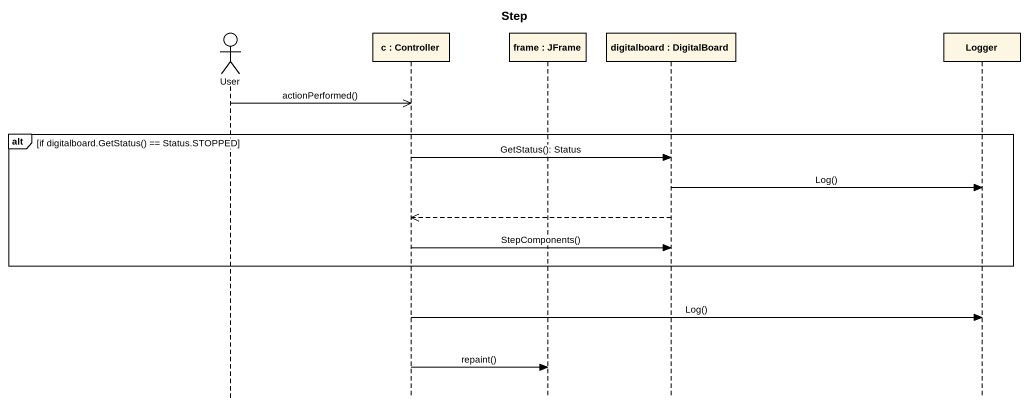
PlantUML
@startuml
title Step
hide footbox
actor User
participant "c : Controller" as c_Controller
participant "frame : JFrame" as frame_JFrame
participant "digitalboard : DigitalBoard" as digitalboard_DigitalBoard
participant Logger

User ->> c_Controller : actionPerformed()
alt if digitalboard.GetStatus() == Status.STOPPED
  c_Controller -> digitalboard_DigitalBoard : GetStatus(): Status
  digitalboard_DigitalBoard -> Logger : Log()
  digitalboard_DigitalBoard -->> c_Controller
  c_Controller -> digitalboard_DigitalBoard : StepComponents()
end
c_Controller -> Logger : Log()
c_Controller -> frame_JFrame : repaint()
@enduml
